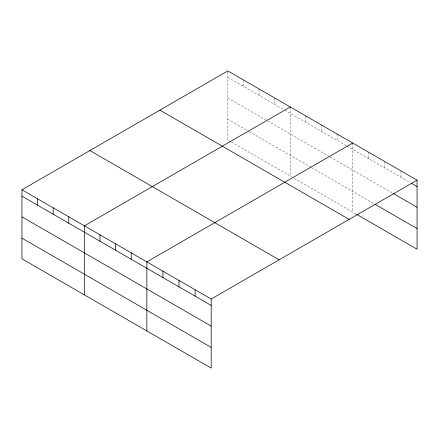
<?xml version="1.0" encoding="UTF-8"?>
<svg xmlns="http://www.w3.org/2000/svg" width="439" height="439" viewBox="0 0 439 439"><rect width="100%" height="100%" fill="white"/><g stroke="black" fill="none" stroke-linecap="round" stroke-linejoin="round"><path stroke-width="0.33" stroke-dasharray="2.19 1.65" d="M230.7 141.643L227.808 139.975L227.808 70.915M227.808 77.324L283.901 109.706M284.477 110.041L346.349 145.759M346.925 146.094L410.158 182.602M227.808 98.001L267.131 120.698M267.708 121.032L329.579 156.756M330.155 157.091L392.345 192.995M227.808 119.298L248.628 131.316M249.204 131.651L311.075 167.374M311.652 167.709L373.962 203.68M231.282 141.978L291.995 177.032M294.306 178.366L356.155 214.073M400.966 170.886L400.966 177.296M384.877 161.601L384.877 168.005M368.793 152.311L368.793 158.72M352.709 143.026L352.709 212.081M337.097 134.01L337.097 140.42M321.485 125L321.485 131.404M305.873 115.984L305.873 122.393M290.261 106.973L290.261 176.028M274.649 97.957L274.649 104.367M259.037 88.947L259.037 95.351M243.42 79.931L243.42 86.34"/><path stroke-width="0.66" d="M417.05 180.171L227.808 70.915L21.95 189.769L21.95 258.829L211.192 368.085L211.192 299.025L417.05 180.171L417.05 249.231L356.731 214.408M290.261 106.973L84.398 225.822L84.398 294.882M352.709 143.026L146.846 261.88L146.846 330.935M411.305 183.266L417.05 186.58M392.921 193.325L417.05 207.257M375.115 204.344L417.05 228.554M159.878 110.14L349.115 219.396M89.885 150.55L279.122 259.806M21.95 189.769L211.192 299.025M21.95 196.178L211.192 305.434M21.95 216.85L211.192 326.106M21.95 238.152L211.192 347.408M195.103 289.74L195.103 296.144M179.019 280.45L179.019 286.859M162.935 271.165L162.935 277.574M131.234 252.864L131.234 259.273M115.622 243.854L115.622 250.257M100.01 234.838L100.01 241.247M68.786 216.811L68.786 223.215M53.174 207.795L53.174 214.205M37.562 198.785L37.562 205.189"/></g></svg>
